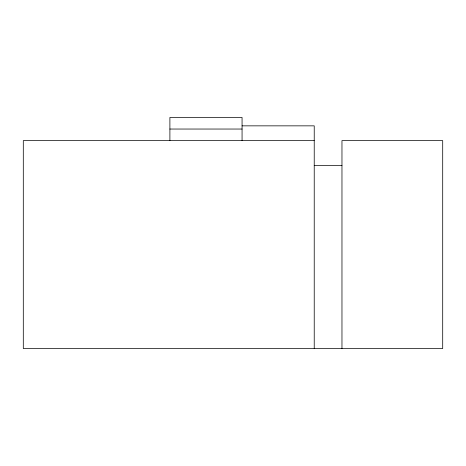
<?xml version="1.0" encoding="UTF-8"?>
<svg xmlns="http://www.w3.org/2000/svg" width="466" height="466" viewBox="0 0 466 466"><rect width="100%" height="100%" fill="white"/><g stroke="black" fill="none" stroke-linecap="round" stroke-linejoin="round"><path stroke-width="0.7" d="M242.064 125.849L314.23 125.849L314.23 348.533M169.898 129.041L242.064 129.041M314.23 140.615L23.3 140.615L23.3 348.533L442.7 348.533L442.7 140.615L341.968 140.615L341.968 348.533M314.23 165.354L341.968 165.354M242.064 140.615L242.064 117.467L169.898 117.467L169.898 140.615"/></g></svg>
